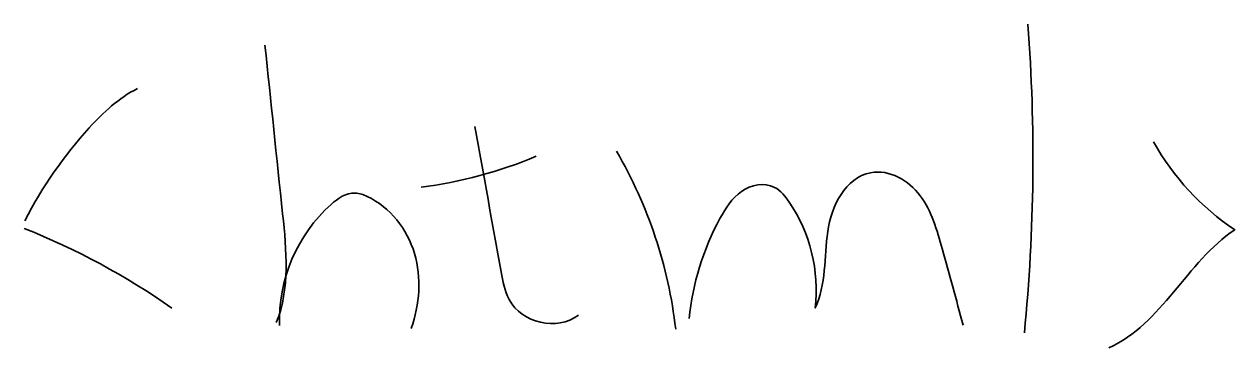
# Model space of a CAD drawing. Header units: inches. Extents: x 155 to 298, y -315 to -277.
import ezdxf

# ---------------------------------------------------------------- set-up
doc = ezdxf.new("R2010")
doc.units = ezdxf.units.IN
doc.header["$MEASUREMENT"] = 0
doc.layers.add('Layer 1', color=7, linetype='Continuous')

msp = doc.modelspace()

# ---------------------------------------------------------------- linework, layer by layer
at = {"layer": 'Layer 1', "color": 142, "lineweight": 35, "true_color": 0x0598bc}
for points in [[(273.21, -313.56), (274.4, -301.43), (274.54, -289.19), (273.63, -277.04)], [(224.97, -292.05), (228.72, -298.49), (231.12, -305.71), (231.97, -313.11)], [(201.87, -296.33), (206.54, -295.72), (211.13, -294.49), (215.48, -292.67)], [(154.92, -301.19), (161.09, -303.65), (166.97, -306.82), (172.4, -310.63)]]:
    msp.add_open_spline(points, degree=3, dxfattribs=at)
for points, knots in [([(183.39, -279.51), (184.09, -286.17), (184.79, -292.83), (185.49, -299.49), (185.94, -303.8), (186.37, -308.32), (184.74, -312.34)], [0, 0, 0, 0, 1, 1, 1, 2, 2, 2, 2]), ([(168.32, -284.66), (166.11, -285.75), (164.28, -287.48), (162.62, -289.3), (159.61, -292.61), (157.04, -296.32), (154.99, -300.3)], [0, 0, 0, 0, 1, 1, 1, 2, 2, 2, 2]), ([(208.23, -289.14), (209.26, -294.87), (210.29, -300.61), (211.32, -306.34), (211.53, -307.46), (211.74, -308.6), (212.27, -309.61), (213.76, -312.42), (217.93, -313.36), (220.47, -311.45)], [0, 0, 0, 0, 1, 1, 1, 2, 2, 2, 3, 3, 3, 3]), ([(283.2, -315.32), (289.47, -312.54), (292.4, -305.18), (298.09, -301.36), (294.13, -298.72), (290.81, -295.12), (288.49, -290.96)], [0, 0, 0, 0, 1, 1, 1, 2, 2, 2, 2]), ([(233.56, -311.86), (233.97, -307.73), (235.22, -303.68), (237.21, -300.03), (237.87, -298.82), (238.63, -297.63), (239.76, -296.83), (240.88, -296.03), (242.43, -295.71), (243.66, -296.34), (244.39, -296.72), (244.93, -297.4), (245.39, -298.08), (247.87, -301.71), (248.98, -306.24), (248.47, -310.61), (249.78, -307.83), (249.52, -304.61), (249.95, -301.57), (250.39, -298.53), (252.01, -295.19), (255.03, -294.61), (257.26, -294.19), (259.53, -295.51), (260.89, -297.33), (262.25, -299.15), (262.88, -301.4), (263.48, -303.59), (264.32, -306.61), (265.15, -309.63), (265.98, -312.66)], [0, 0, 0, 0, 1, 1, 1, 2, 2, 2, 3, 3, 3, 4, 4, 4, 5, 5, 5, 6, 6, 6, 7, 7, 7, 8, 8, 8, 9, 9, 9, 10, 10, 10, 10]), ([(185.12, -312.69), (184.9, -307.33), (187.2, -301.92), (191.21, -298.36), (192.02, -297.64), (193, -296.96), (194.08, -297.02), (194.57, -297.04), (195.04, -297.21), (195.48, -297.42), (198.21, -298.69), (200.22, -301.27), (201.08, -304.16), (201.93, -307.04), (201.69, -310.19), (200.69, -313.03)], [0, 0, 0, 0, 1, 1, 1, 2, 2, 2, 3, 3, 3, 4, 4, 4, 5, 5, 5, 5])]:
    msp.add_open_spline(points, degree=3, knots=knots, dxfattribs=at)

doc.saveas('drawing.dxf')
